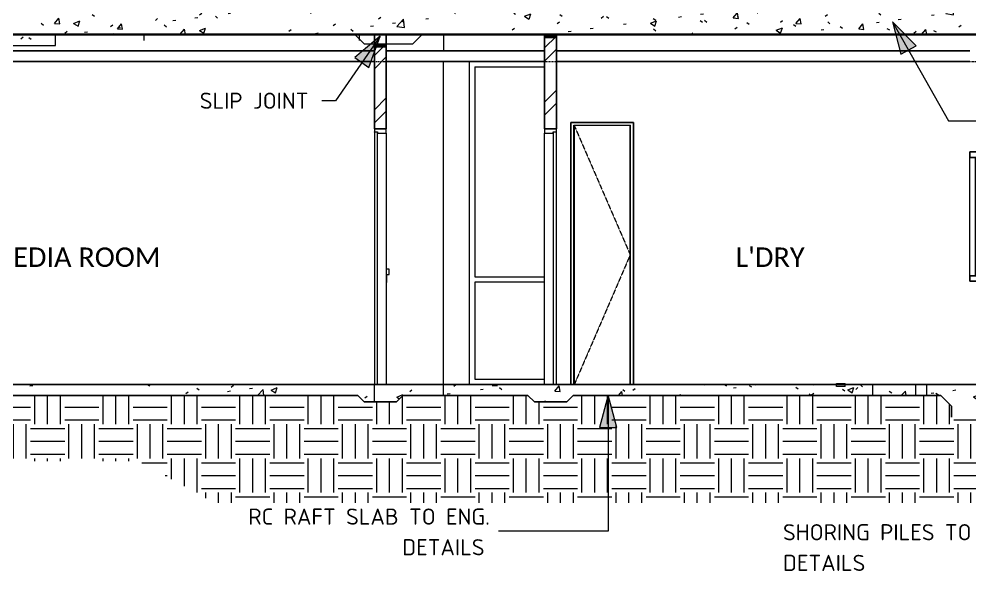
# Model space of a CAD drawing. Header units: millimetres. Extents: x 22424 to 44234, y 27159 to 40246.
# Drawn here: x 30885 to 39715, y 27159 to 32284 of the extents above; entities that cross this region are included whole.
import ezdxf

# ---------------------------------------------------------------- set-up
doc = ezdxf.new("R2010")
doc.units = ezdxf.units.MM
doc.linetypes.add('Centre', pattern=[30, 12, -6, 6, -6])
doc.linetypes.add('Dashed - Tight 0_18 Pen', pattern=[3.46, 1.2, -0.53, 1.2, -0.53])
for name, color, linetype, lineweight in [('A-AREA-IDEN', 2, 'Continuous', 9), ('A-CLNG', 13, 'Continuous', 9), ('A-DETL', 90, 'Continuous', 9), ('A-DETL-GENF', 92, 'Continuous', 9), ('A-DETL-MEDM', 33, 'Continuous', 25), ('A-DETL-THIN', 151, 'Continuous', 9), ('A-DOOR', 31, 'Continuous', 9), ('A-DOOR-FRAM', 31, 'Continuous', 18), ('A-FLOR', 192, 'Continuous', 9), ('A-FLOR-HRAL', 11, 'Continuous', 9), ('A-FLOR-LEVL', 51, 'Continuous', 9), ('A-FLOR-PATT', 8, 'Continuous', 35), ('A-GLAZ', 151, 'Continuous', 9), ('A-WALL', 113, 'Continuous', 9), ('A-WALL-PATT', 111, 'Continuous', 25), ('G-ANNO-TEXT', 231, 'Continuous', 9), ('I-FURN', 30, 'Continuous', 9), ('I-WALL', 2, 'Continuous', 9), ('P-SANR-FIXT', 6, 'Continuous', 9), ('S-STRS', 31, 'Continuous', 9)]:
    doc.layers.add(name, color=color, linetype=linetype, lineweight=lineweight)
doc.styles.add('Calibri', font='calibri.ttf', dxfattribs={"height": 180})
doc.styles.add('ISOCPEUR_1', font='ISOCPEUR.ttf', dxfattribs={"height": 150})
pattern_1 = [(45, (34166.6, 19353.85), (-251.447, 251.447), []), (45, (34166.6, 19734.85), (-251.447, 251.447), [])]
pattern_2 = [(50, (34166.6, 19353.85), (582.989, -51.005), [60.96, -670.56]), (355, (34166.6, 19353.85), (-112.777, 611.382), [48.768, -536.448]), (100.451, (34215.17, 19349.6), (470.216, 560.373), [51.808, -569.888]), (46.184, (34166.6, 19516.4), (867.453, -134.537), [91.44, -1005.84]), (96.636, (34238.9, 19505.2), (759.69, 791.77), [77.71, -854.83]), (351.184, (34166.6, 19516.4), (759.696, 791.76), [73.15, -804.67]), (21, (34247.87, 19475.77), (485.166, -327.249), [60.96, -670.56]), (326, (34247.87, 19475.77), (197.767, 589.402), [48.768, -536.448]), (71.451, (34288.3, 19448.5), (682.934, 262.148), [51.808, -569.888]), (37.5, (34166.59, 19353.85), (9.883, 270.576), [26.822, -503.123, 26.822, -517.754, -538.48]), (37.5, (34166.59, 19353.85), (9.883, 270.576), [-1074.522, 26.822, -511.658]), (7.5, (34166.6, 19353.85), (213.8225, 320.578), [26.822, -283.667, 26.822, -490.931, -205.232]), (7.5, (34166.6, 19353.85), (213.8225, 320.578), [-828.243, 26.822, -178.41]), (327.5, (33985.33, 19353.85), (433.891, -18.3325), [26.822, -176.378, 26.822, -607.162, -841.248]), (327.5, (33985.33, 19353.85), (433.891, -18.3325), [-837.184, 26.822, -814.426]), (317.5, (33904.05, 19353.85), (474.014, 81.365), [26.822, -237.338, 26.822, -394.208, -597.408]), (317.5, (33904.05, 19353.85), (474.014, 81.365), [-685.19, 26.822, -570.586])]
pattern_3 = [(0, (34166.6, 19353.85), (317.5, 317.5), [317.5, -317.5]), (0, (34166.6, 19472.9), (317.5, 317.5), [317.5, -317.5]), (0, (34166.6, 19591.97), (317.5, 317.5), [317.5, -317.5]), (90, (34206.27, 19631.66), (-317.5, 317.5), [317.5, -317.5]), (90, (34325.34, 19631.66), (-317.5, 317.5), [317.5, -317.5]), (90, (34444.4, 19631.66), (-317.5, 317.5), [317.5, -317.5])]

# ---------------------------------------------------------------- blocks, each defined once
blk = doc.blocks.new('M_Chair-Breuer - M_Chair-Breuer-1362667-SECTION D-D')
at = {"layer": 'I-FURN'}
blk.add_line((37233.4, 28890), (37232.8, 28890), dxfattribs=at)
at = {"layer": 'I-FURN', "flags": 128}
blk.add_lwpolyline([(37283, 28890), (37282.6, 28890), (37282.2, 28890), (37281.7, 28890), (37281.1, 28890), (37280.4, 28890), (37279.6, 28890), (37278.8, 28890), (37277.9, 28890), (37276.9, 28890), (37275.9, 28890), (37274.8, 28890)], dxfattribs=at)
blk = doc.blocks.new('M_Chair-Breuer - M_Chair-Breuer-V1-SECTION D-D')
at = {"layer": 'I-FURN'}
blk.add_line((36477.5, 28890), (36478, 28890), dxfattribs=at)
blk = doc.blocks.new('M_Chair-Breuer - M_Chair-Breuer-1393401-SECTION D-D')
at = {"layer": 'I-FURN'}
for p, q in [((36451.1, 28890), (36449.4, 28890)), ((36450.2, 28890), (36450.6, 28890)), ((36477.5, 28890), (36478, 28890))]:
    blk.add_line(p, q, dxfattribs=at)
at = {"layer": 'I-FURN', "flags": 128}
blk.add_lwpolyline([(36427.2, 28890), (36427.3, 28890), (36427.4, 28890), (36427.6, 28890), (36427.9, 28890), (36428.3, 28890), (36428.7, 28890), (36429.2, 28890), (36429.8, 28890), (36430.5, 28890), (36431.3, 28890), (36432.1, 28890), (36433, 28890), (36434, 28890), (36435, 28890), (36436.1, 28890)], dxfattribs=at)
blk = doc.blocks.new('M_Chair-Breuer - M_Chair-Breuer-V2-SECTION D-D')
at = {"layer": 'I-FURN'}
blk.add_line((37351.6, 28890), (37352.3, 28890), dxfattribs=at)
blk = doc.blocks.new('M_Chair-Breuer - M_Chair-Breuer-V3-SECTION D-D')
at = {"layer": 'I-FURN'}
for p, q in [((36927.5, 28890), (36928, 28890)), ((37244.4, 28890), (37244.9, 28890)), ((37283.9, 28890), (37283.4, 28890)), ((37284.1, 28890), (37283.9, 28890))]:
    blk.add_line(p, q, dxfattribs=at)
at = {"layer": 'I-FURN', "flags": 128}
for points in [[(36877.2, 28890), (36877.3, 28890), (36877.4, 28890), (36877.6, 28890), (36877.9, 28890), (36878.3, 28890), (36878.7, 28890), (36879.2, 28890), (36879.8, 28890), (36880.5, 28890), (36881.3, 28890), (36882.1, 28890), (36883, 28890), (36884, 28890), (36885, 28890), (36886.1, 28890)], [(37274.5, 28890), (37275.6, 28890), (37276.7, 28890), (37277.6, 28890), (37278.6, 28890), (37279.4, 28890), (37280.2, 28890), (37280.9, 28890), (37281.5, 28890), (37282.1, 28890), (37282.5, 28890), (37282.9, 28890), (37283.2, 28890), (37283.4, 28890), (37283.6, 28890), (37283.6, 28890), (37283.6, 28890)]]:
    blk.add_lwpolyline(points, dxfattribs=at)
blk = doc.blocks.new('FIXED MOULDING ON AND OFF - A1204-2341869-SECTION D-D')
at = {"layer": 'A-GLAZ', "lineweight": 25}
for p, q in [((39864.9, 31050), (39714.9, 31050)), ((39714.9, 31050), (39714.9, 31000)), ((39714.9, 31000), (39864.9, 31000)), ((39789.9, 31000), (39764.9, 31000)), ((39764.9, 31000), (39764.9, 29900)), ((39789.9, 29900), (39789.9, 31000)), ((39864.9, 31000), (39864.9, 31050)), ((39864.9, 29900), (39714.9, 29900)), ((39714.9, 29900), (39714.9, 29850)), ((39714.9, 29850), (39864.9, 29850)), ((39764.9, 29900), (39789.9, 29900)), ((39864.9, 29850), (39864.9, 29900))]:
    blk.add_line(p, q, dxfattribs=at)
at = {"layer": 'A-GLAZ'}
for p, q in [((39714.9, 29900), (39714.9, 31000)), ((39864.9, 31000), (39864.9, 29900))]:
    blk.add_line(p, q, dxfattribs=at)
blk = doc.blocks.new('Single - Timber Frame  - 520x2400-2337658-SECTION D-D')
at = {"layer": 'A-DOOR', "linetype": 'Dashed - Tight 0_18 Pen'}
for p, q in [((36040.4, 31295), (36560.4, 30095)), ((36560.4, 30095), (36040.4, 28890))]:
    blk.add_line(p, q, dxfattribs=at)
at = {"layer": 'A-DOOR'}
for p, q in [((36560.4, 31295), (36040.4, 31295)), ((36040.4, 31295), (36040.4, 28895)), ((36560.4, 28895), (36560.4, 31295)), ((36040.4, 28895), (36560.4, 28895))]:
    blk.add_line(p, q, dxfattribs=at)
at = {"layer": 'A-DOOR-FRAM', "lineweight": 9}
for p, q in [((36590.4, 31325), (36010.4, 31325)), ((36010.4, 31325), (36010.4, 28890)), ((36037.4, 28890), (36037.4, 31298)), ((36037.4, 31298), (36563.4, 31298)), ((36563.4, 28890), (36563.4, 31298)), ((36590.4, 28890), (36590.4, 31325)), ((36010.4, 28890), (36037.4, 28890)), ((36037.4, 28890), (36052.4, 28890)), ((36052.4, 28890), (36052.4, 28895)), ((36548.4, 28890), (36548.4, 28895)), ((36563.4, 28890), (36548.4, 28890)), ((36590.4, 28890), (36563.4, 28890))]:
    blk.add_line(p, q, dxfattribs=at)
blk = doc.blocks.new('Single - Timber Frame  - 870x2400-V4-SECTION D-D')
at = {"layer": 'A-DOOR', "lineweight": 18}
for p, q in [((35875.4, 31235), (35845.4, 31235)), ((35845.4, 31235), (35845.4, 28895)), ((35875.4, 28895), (35875.4, 31235)), ((35845.4, 28895), (35875.4, 28895))]:
    blk.add_line(p, q, dxfattribs=at)
at = {"layer": 'A-DOOR-FRAM'}
for p, q in [((35765.4, 31265), (35765.4, 31223)), ((35875.4, 31265), (35765.4, 31265)), ((35875.4, 31238), (35875.4, 31265)), ((35765.4, 31223), (35845.4, 31223)), ((35845.4, 31223), (35845.4, 31238)), ((35845.4, 31238), (35875.4, 31238))]:
    blk.add_line(p, q, dxfattribs=at)
at = {"layer": 'A-DOOR-FRAM', "lineweight": 9}
for p, q in [((35765.4, 28890), (35765.4, 31223)), ((35875.4, 31235), (35875.4, 31238)), ((35845.4, 28890), (35765.4, 28890)), ((35845.4, 28890), (35845.4, 28895)), ((35875.4, 28890), (35845.4, 28890)), ((35875.4, 28890), (35875.4, 28895))]:
    blk.add_line(p, q, dxfattribs=at)
blk = doc.blocks.new('Single - Timber Frame  - 870x2400-V5-SECTION D-D')
at = {"layer": 'A-DOOR', "lineweight": 18}
for p, q in [((34185.4, 31235), (34185.4, 28895)), ((34215.4, 31235), (34185.4, 31235)), ((34215.4, 28895), (34215.4, 31235)), ((34185.4, 28895), (34215.4, 28895))]:
    blk.add_line(p, q, dxfattribs=at)
at = {"layer": 'A-DOOR-FRAM'}
for p, q in [((34295.4, 31265), (34185.4, 31265)), ((34185.4, 31265), (34185.4, 31238)), ((34295.4, 31223), (34295.4, 31265)), ((34185.4, 31238), (34215.4, 31238)), ((34215.4, 31238), (34215.4, 31223)), ((34215.4, 31223), (34295.4, 31223))]:
    blk.add_line(p, q, dxfattribs=at)
at = {"layer": 'A-DOOR-FRAM', "lineweight": 9}
for p, q in [((34185.4, 31235), (34185.4, 31238)), ((34295.4, 31223), (34295.4, 28890)), ((34185.4, 28890), (34185.4, 28895)), ((34215.4, 28890), (34185.4, 28890)), ((34215.4, 28890), (34215.4, 28895)), ((34295.4, 28890), (34215.4, 28890))]:
    blk.add_line(p, q, dxfattribs=at)
blk = doc.blocks.new('custom - equal Panel M_6 PANEL HORIZONTAL_ - AFA3042T SP-2001726-SECTION D-D')
at = {"layer": 'A-GLAZ'}
for p, q in [((35067.9, 28890), (35067.9, 31890)), ((35117.9, 31840), (35117.9, 29890)), ((35117.9, 31840), (35765.4, 31840)), ((35117.9, 29890), (35765.4, 29890)), ((35765.4, 29840), (35117.9, 29840)), ((35117.9, 29840), (35117.9, 28940)), ((35765.4, 28890), (35067.9, 28890)), ((35117.9, 28940), (35765.4, 28940))]:
    blk.add_line(p, q, dxfattribs=at)
blk = doc.blocks.new('Handrail Type - Handrail_Internal_-2451903-SECTION D-D')
at = {"layer": 'A-FLOR-HRAL'}
for p, q in [((34320.8, 29962.5), (34295.4, 29962.5)), ((34320.8, 29911.7), (34320.8, 29962.5)), ((34295.4, 29911.7), (34320.8, 29911.7))]:
    blk.add_line(p, q, dxfattribs=at)
blk = doc.blocks.new('Support_Metal_Circular - Standard-2452612-SECTION D-D')
at = {"layer": 'A-FLOR-HRAL'}
blk.add_line((34301.4, 29848.7), (34301.4, 29911.7), dxfattribs=at)
at = {"layer": 'A-FLOR-HRAL', "flags": 128}
blk.add_lwpolyline([(34295.3, 29835.2), (34295.8, 29835.7), (34296.4, 29836.2), (34296.8, 29836.7), (34297.3, 29837.2), (34297.8, 29837.8), (34298.2, 29838.4), (34298.6, 29839), (34299, 29839.6), (34299.3, 29840.2), (34299.6, 29840.9), (34299.9, 29841.5), (34300.2, 29842.2), (34300.5, 29842.9), (34300.7, 29843.5), (34300.9, 29844.2), (34301, 29844.9), (34301.2, 29845.6), (34301.3, 29846.4), (34301.4, 29847.1), (34301.4, 29847.8), (34301.4, 29848.5), (34301.4, 29848.7)], dxfattribs=at)
blk = doc.blocks.new('BUILDMAT-SNA01004-Willow-600-Stainless_Steel _1_ - Willow 600x450x250mm-2518076-SECTION D-D')
at = {"layer": 'P-SANR-FIXT'}
for p, q in [((38808.9, 28890), (38808.9, 28789)), ((39211.9, 28789), (39211.9, 28890))]:
    blk.add_line(p, q, dxfattribs=at)
blk = doc.blocks.new('tile grate 80 - 1000x80-2561614-SECTION D-D')
at = {"layer": 'P-SANR-FIXT'}
for p, q in [((38465.4, 28891), (38475.4, 28891)), ((38475.4, 28901), (38555.4, 28901)), ((38475.4, 28871), (38475.4, 28901)), ((38555.4, 28871), (38555.4, 28901)), ((38555.4, 28891), (38563.2, 28891)), ((38555.4, 28871), (38475.4, 28871))]:
    blk.add_line(p, q, dxfattribs=at)

msp = doc.modelspace()

# ---------------------------------------------------------------- hatches: boundary and pattern name
at = {"layer": 'A-DETL-GENF'}
h = msp.add_hatch(dxfattribs=at)
h.set_pattern_fill('FP_5', style=0, pattern_type=2)
h.set_pattern_definition(pattern_2)
h.paths.add_polyline_path([(28135.4, 32040), (31225.4, 32040), (31225.4, 32140), (34003.4, 32140), (34090.4, 32053), (34542.9, 32053), (34629.9, 32140), (39834.9, 32140), (39834.9, 32340), (39649.9, 32340), (39649.9, 32310), (35770.4, 32310), (35770.4, 32340), (30775.4, 32340), (30775.4, 32254), (28135.4, 32254), (28135.4, 32074)])
for points in [[(35765.4, 32110), (35875.4, 32110), (35875.4, 32140), (35765.4, 32140)], [(34295.4, 32023), (34295.4, 32053), (34185.4, 32053), (34185.4, 32023)]]:
    msp.add_hatch(color=8, dxfattribs=at).paths.add_polyline_path(points)
h = msp.add_hatch(dxfattribs=at)
h.set_pattern_fill('FP_9', color=8, style=0, pattern_type=2)
h.set_pattern_definition(pattern_3)
h.paths.add_polyline_path([(34591.1, 27793.4), (41948.4, 27793.4), (41948.4, 30350), (41218.4, 30236.8), (41435.4, 30236.8), (41435.4, 27890), (40985.4, 27890), (40985.4, 28590), (27975.4, 28590), (27975.4, 28576), (27710.1, 28575.2), (27476.8, 28530), (26714.3, 30162.2), (26855.5, 30162.2), (26850.7, 30171.1), (26309.2, 30196.8), (26309.2, 28947.2), (27957.6, 28179), (32000.7, 28179), (32696.4, 27793.4), (34128.8, 27793.4)])
h = msp.add_hatch(dxfattribs=at)
h.set_pattern_fill('FP_5', style=0, pattern_type=2)
h.set_pattern_definition(pattern_2)
h.paths.add_polyline_path([(27958.6, 28589), (29575.4, 28590), (29575.4, 28689), (29675.4, 28789), (34030.4, 28789), (34090.4, 28729), (34390.4, 28729), (34450.4, 28789), (35610.4, 28789), (35670.4, 28729), (35970.4, 28729), (36030.4, 28789), (39444.9, 28789), (39544.9, 28689), (39544.9, 28590), (39980.4, 28590), (39980.4, 28804), (39820.4, 28804), (39820.4, 28890), (28135.4, 28890), (28135.4, 28730), (27775.4, 28730), (27775.4, 28589), (27897.5, 28589)])
h = msp.add_hatch(dxfattribs=at)
h.set_pattern_fill('FP_9', color=8, style=0, pattern_type=2)
h.set_pattern_definition(pattern_3)
h.paths.add_polyline_path([(39544.9, 28589), (39544.9, 28689), (39444.9, 28789), (36030.4, 28789), (35970.4, 28729), (35670.4, 28729), (35610.4, 28789), (34450.4, 28789), (34390.4, 28729), (34090.4, 28729), (34030.4, 28789), (29675.4, 28789), (29575.4, 28689), (29575.4, 28589), (39504.8, 28589)])
at = {"layer": 'A-FLOR-PATT', "lineweight": 9}
h = msp.add_hatch(dxfattribs=at)
h.set_pattern_fill('FP_5', color=256, style=0, pattern_type=2)
h.set_pattern_definition(pattern_2)
h.paths.add_polyline_path([(39749.1, 32140), (39824.9, 32140), (39824.9, 32340), (30775.4, 32340), (30775.4, 32140), (39504.8, 32140)])
at = {"layer": 'A-WALL-PATT', "lineweight": 9}
h = msp.add_hatch(dxfattribs=at)
h.set_pattern_fill('FP_1', color=256, style=0, pattern_type=2)
h.set_pattern_definition(pattern_1)
h.paths.add_polyline_path([(34295.4, 31265), (34295.4, 32140), (34185.4, 32140), (34185.4, 31265)])
h = msp.add_hatch(dxfattribs=at)
h.set_pattern_fill('FP_1', color=256, style=0, pattern_type=2)
h.set_pattern_definition(pattern_1)
h.paths.add_polyline_path([(35875.4, 31265), (35875.4, 32140), (35765.4, 32140), (35765.4, 31265), (35839.3, 31265)])
at = {"layer": 'G-ANNO-TEXT'}
for points in [[(38996.6, 32258.7), (39073.8, 31957.9), (39213.8, 32036.8)], [(34240, 32126), (34002.7, 31925.7), (34134.7, 31833.8)], [(36354.2, 28791), (36273.8, 28491), (36434.5, 28491)]]:
    msp.add_hatch(color=7, dxfattribs=at).paths.add_polyline_path(points)

# ---------------------------------------------------------------- linework, layer by layer
at = {"layer": 'A-CLNG', "lineweight": 25}
for p, q in [((34185.4, 31990), (28245.4, 31990)), ((35765.4, 31990), (34295.4, 31990)), ((39714.9, 31990), (35875.4, 31990)), ((28245.4, 31890), (34185.4, 31890)), ((34295.4, 31890), (35765.4, 31890)), ((35875.4, 31890), (39714.9, 31890))]:
    msp.add_line(p, q, dxfattribs=at)
at = {"layer": 'A-DETL'}
for p, q in [((31225.4, 32040), (31225.4, 32140)), ((31225.4, 32140), (34003.4, 32140)), ((34003.4, 32140), (34090.4, 32053)), ((34542.9, 32053), (34629.9, 32140)), ((34629.9, 32140), (39834.9, 32140)), ((34090.4, 32053), (34542.9, 32053)), ((28135.4, 32040), (31225.4, 32040))]:
    msp.add_line(p, q, dxfattribs=at)
at = {"layer": 'A-DETL-MEDM'}
for p, q in [((39820.4, 28890), (28135.4, 28890)), ((34030.4, 28789), (29675.4, 28789)), ((34090.4, 28729), (34030.4, 28789)), ((34450.4, 28789), (34390.4, 28729)), ((35610.4, 28789), (34450.4, 28789)), ((35670.4, 28729), (35610.4, 28789)), ((36030.4, 28789), (35970.4, 28729)), ((39444.9, 28789), (36030.4, 28789)), ((39544.9, 28689), (39444.9, 28789)), ((34390.4, 28729), (34090.4, 28729)), ((35970.4, 28729), (35670.4, 28729)), ((39544.9, 28589), (39544.9, 28689))]:
    msp.add_line(p, q, dxfattribs=at)
at = {"layer": 'A-DETL-THIN'}
for p, q in [((35765.4, 32110), (35765.4, 32140)), ((35765.4, 32140), (35875.4, 32140)), ((35875.4, 32140), (35875.4, 32110)), ((34185.4, 32023), (34185.4, 32053)), ((34185.4, 32053), (34295.4, 32053)), ((34295.4, 32053), (34295.4, 32023)), ((35875.4, 32110), (35765.4, 32110)), ((34295.4, 32023), (34185.4, 32023))]:
    msp.add_line(p, q, dxfattribs=at)
at = {"layer": 'A-FLOR', "lineweight": 35}
msp.add_line((30775.4, 32140), (39824.9, 32140), dxfattribs=at)
at = {"layer": 'A-FLOR-LEVL', "linetype": 'Centre'}
for p, q in [((22424.2, 31890), (41671.6, 31890)), ((22424.2, 28890), (41671.6, 28890))]:
    msp.add_line(p, q, dxfattribs=at)
at = {"layer": 'A-WALL'}
for p, q in [((32045.4, 32140), (32045.4, 32085)), ((34825.4, 32140), (34825.4, 31990)), ((34825.4, 28789), (34825.4, 31890)), ((35067.9, 28890), (35067.9, 31890)), ((36010.4, 28890), (36010.4, 31325)), ((36010.4, 31325), (36590.4, 31325)), ((36590.4, 31325), (36590.4, 28890)), ((34185.4, 28729), (34185.4, 28890)), ((34825.4, 28890), (35067.9, 28890)), ((35875.4, 28890), (36010.4, 28890)), ((36590.4, 28890), (38475.4, 28890)), ((38555.4, 28890), (39310.4, 28890)), ((39310.4, 28890), (39310.4, 28789))]:
    msp.add_line(p, q, dxfattribs=at)
at = {"layer": 'A-WALL', "lineweight": 25}
for p, q in [((34185.4, 32140), (34185.4, 31265)), ((34295.4, 31265), (34295.4, 32140)), ((35765.4, 32140), (35765.4, 31265)), ((35875.4, 31265), (35875.4, 32140)), ((34185.4, 31265), (34295.4, 31265)), ((35765.4, 31265), (35875.4, 31265))]:
    msp.add_line(p, q, dxfattribs=at)
at = {"layer": 'G-ANNO-TEXT', "color": 7}
for p, q in [((38996.6, 32258.7), (39073.8, 31957.9)), ((39213.8, 32036.8), (38996.6, 32258.7)), ((38996.6, 32258.7), (39514.4, 31339.4)), ((34240, 32126), (33822.4, 31525.7)), ((34240, 32126), (34002.7, 31925.7)), ((34134.7, 31833.8), (34240, 32126)), ((39073.8, 31957.9), (39213.8, 32036.8)), ((34002.7, 31925.7), (34134.7, 31833.8)), ((33822.4, 31525.7), (33697.1, 31525.7)), ((39514.4, 31339.4), (42305.4, 31339.4)), ((36354.2, 28791), (36273.8, 28491)), ((36434.5, 28491), (36354.2, 28791)), ((36354.2, 28791), (36354.2, 27529.7)), ((36273.8, 28491), (36434.5, 28491)), ((36354.2, 27529.7), (35337, 27529.7))]:
    msp.add_line(p, q, dxfattribs=at)
at = {"layer": 'I-WALL'}
msp.add_line((36052.4, 28890), (36548.4, 28890), dxfattribs=at)
at = {"layer": 'S-STRS'}
msp.add_line((34045.4, 32085), (34045.4, 32140), dxfattribs=at)

# ---------------------------------------------------------------- block references
at = {"layer": 'A-DOOR'}
for name in ['Single - Timber Frame  - 870x2400-V5-SECTION D-D', 'Single - Timber Frame  - 870x2400-V4-SECTION D-D', 'Single - Timber Frame  - 520x2400-2337658-SECTION D-D']:
    msp.add_blockref(name, (0, 0), dxfattribs=at)
at = {"layer": 'A-FLOR-HRAL'}
for name in ['Handrail Type - Handrail_Internal_-2451903-SECTION D-D', 'Support_Metal_Circular - Standard-2452612-SECTION D-D']:
    msp.add_blockref(name, (0, 0), dxfattribs=at)
at = {"layer": 'A-GLAZ'}
for name in ['custom - equal Panel M_6 PANEL HORIZONTAL_ - AFA3042T SP-2001726-SECTION D-D', 'FIXED MOULDING ON AND OFF - A1204-2341869-SECTION D-D']:
    msp.add_blockref(name, (0, 0), dxfattribs=at)
at = {"layer": 'I-FURN'}
for name in ['M_Chair-Breuer - M_Chair-Breuer-1393401-SECTION D-D', 'M_Chair-Breuer - M_Chair-Breuer-V1-SECTION D-D', 'M_Chair-Breuer - M_Chair-Breuer-V1-SECTION D-D', 'M_Chair-Breuer - M_Chair-Breuer-V3-SECTION D-D', 'M_Chair-Breuer - M_Chair-Breuer-1362667-SECTION D-D', 'M_Chair-Breuer - M_Chair-Breuer-V2-SECTION D-D']:
    msp.add_blockref(name, (0, 0), dxfattribs=at)
at = {"layer": 'P-SANR-FIXT'}
for name in ['tile grate 80 - 1000x80-2561614-SECTION D-D', 'BUILDMAT-SNA01004-Willow-600-Stainless_Steel _1_ - Willow 600x450x250mm-2518076-SECTION D-D']:
    msp.add_blockref(name, (0, 0), dxfattribs=at)

# ---------------------------------------------------------------- texts
at = {"layer": 'A-AREA-IDEN', "char_height": 180, "attachment_point": 1, "style": 'Calibri'}
for s, insert, width in [('MEDIA ROOM', (30590.5, 30163), 1972.151), ("L'DRY", (37538.2, 30163), 777.637)]:
    msp.add_mtext(s, dxfattribs=dict(at, insert=insert, width=width))
at = {"layer": 'G-ANNO-TEXT', "color": 7, "char_height": 150, "attachment_point": 1, "style": 'ISOCPEUR_1'}
for s, insert, width in [('SLIP JOINT', (32563.4, 31600.7), 1186.497), ('RC RAFT SLAB TO ENG. ', (33014.4, 27739.3), 2637.552), ('SHORING PILES TO ENG. ', (37978.5, 27594.1), 2733.754), ('DETAILS ', (34443.1, 27454.9), 905.907), ('DETAILS ', (37978.5, 27309.7), 1018.143)]:
    msp.add_mtext(s, dxfattribs=dict(at, insert=insert, width=width))

doc.saveas('drawing.dxf')
